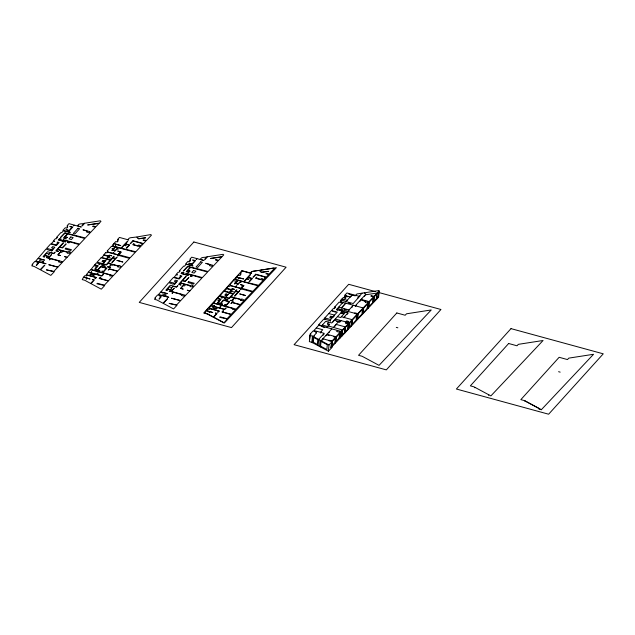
<?xml version="1.0" encoding="UTF-8"?>
<svg xmlns="http://www.w3.org/2000/svg" width="635" height="635" viewBox="0 0 635 635"><rect width="100%" height="100%" fill="white"/><g stroke="black" fill="none" stroke-linecap="round" stroke-linejoin="round"><path stroke-width="0.95" d="M309.745 339.423L310.221 334.097L310.92 334.288L309.904 335.415L309.348 341.63L311.88 342.321L328.422 351.219L331.859 347.575L332.407 341.36L331.827 341.201L331.002 347.71L331.827 341.201M311.88 342.321L312.436 336.106L309.904 335.415M312.69 342.749L313.238 336.534L316.555 332.875L315.825 332.676L317.008 331.375M312.841 342.582L313.341 337.002L314.333 335.907M318.111 345.67L318.667 339.455L324.207 333.335L313.928 330.525L319.048 324.914M320.524 346.972L321.08 340.757L331.819 328.882M324.668 319.722L324.826 317.945L333.589 308.237L334.32 308.435L335.518 307.102L334.788 306.903L334.629 308.681M330.613 317.992L330.772 316.222L332.994 316.825M330.406 321.286L330.565 319.516L337.272 312.102L331.518 310.531M328.422 351.219L328.978 345.003L332.407 341.36M340.566 331.914L331.994 341.011L331.438 347.226L340.011 338.13L340.566 331.914L339.622 331.66L339.169 332.161L336.653 331.478L337.582 330.454M337.241 310.317L337.399 308.546L354.544 313.23M335.431 342.995L335.978 336.78L326.914 334.304M340.638 302.839L340.876 300.172L343.432 297.347L344.956 297.759L345.837 296.783L345.051 296.569L344.892 298.339M339.646 322.048L339.804 320.27L333.343 327.406M348.909 323.056L341.043 331.406L340.487 337.622L348.361 329.271L348.909 323.056L345.329 322.707L346.869 321L348.377 321.413L348.218 323.191M344.694 297.807L344.932 295.148L346.901 292.965L359.212 296.323M341.566 336.09L342.043 330.716M341.852 336.169L342.408 329.954L328.104 325.938M345.678 298.553L345.837 296.783M344.741 333.113L345.289 326.898L336.082 324.382M345.845 323.739L346.004 321.961L335.288 319.04M346.631 323.667L346.869 321M347.591 323.882L348.377 321.413M357.259 314.198L349.385 322.548L348.829 328.763L356.703 320.405L357.259 314.198L354.378 313.412L354.878 312.857L357.775 313.65L368.165 302.609L364.736 301.673L365.665 300.641L365.506 302.419M351.25 325.787L351.726 320.437M351.552 325.874L352.108 319.659L341.36 316.722M357.775 313.65L357.219 319.865L367.609 308.824L368.165 302.609M362.601 314.15L363.149 307.935L340.392 301.72M367.054 308.038L368.086 308.324L368.641 302.109L373.61 296.831L370.8 296.061L371.237 295.577L374.063 296.347L379.119 290.989L378.722 290.878L378.563 297.204L379.119 290.989M373.61 296.831L373.055 303.046L368.086 308.324M374.063 296.347L373.515 302.562L378.563 297.204M376.65 299.228L377.206 293.021L366.339 294.703L364.292 292.83M378.166 297.093L378.77 290.822L378.19 290.671L356.902 293.973L355.656 295.354M353.29 305.237L346.821 312.404M347.718 311.777L348.933 310.428M39.481 260.493L43.347 261.501L42.267 262.699L46.053 263.731L38.687 261.945L37.671 263.073L38.394 263.271L36.274 265.62L37.925 263.422L37.076 263.192L37.917 262.263L34.846 261.422L32.067 264.493L32.766 264.684L31.75 265.811L34.274 266.502L40.18 269.677L44.791 265.128L40.513 269.851L50.824 275.399L54.253 271.756L46.363 269.851L53.84 271.407L57.801 267.208L48.76 264.7L57.968 267.025L62.405 262.311L61.468 262.057L61.016 262.557L58.499 261.874L59.222 261.072L50.586 258.715L49.332 259.858L50.411 258.667L46.395 257.572L48.149 257.778L49.046 256.778L44.585 255.564L43.68 256.556L44.49 257.048L43.093 256.667L47.561 251.714L53.578 253.357L55.158 252.151L53.808 253.651L50.363 252.706L48.339 254.945L49.03 254L46.593 253.333L44.744 255.381L49.474 256.667L51.514 254.595L48.546 257.881L62.889 261.803L67.048 257.389L64.587 256.596L67.135 257.294L70.755 253.452L67.175 253.103L67.842 252.357L62.968 251.023L61.722 252.405L60.515 252.071L58.047 254.81L60.508 255.595L57.841 254.873L61.651 250.666L57.523 249.539L56.436 250.746L58.356 251.5L55.872 250.825L63.159 242.768L63.556 242.872L59.841 246.983L62.246 247.634L66.135 243.872L62.476 247.928L59.674 247.166L57.69 249.357L68.008 252.174L68.715 251.397L70.223 251.809L69.596 252.5L71.231 252.944L79.097 244.594L69.993 241.871L69.056 242.911L67.477 242.475L68.826 242.618L69.596 241.768L64.492 240.371L63.722 241.229L65.508 241.943L58.309 239.974L59.404 238.76L61.293 239.268L59.627 239.046L58.857 239.895L63.333 241.117L64.103 240.268L63.008 239.744L79.613 244.046L84.828 238.514L67.818 233.863L65.151 236.815L67.501 237.458L64.984 236.998L64.087 237.998L66.27 238.816L63.524 238.069L67.421 233.759L65.056 233.108L60.523 237.522L64.786 232.807L85.336 237.966L90.011 233.005L86.582 232.069L87.352 231.211L82.947 229.791L89.924 231.696L89.456 232.219L90.487 232.505L95.456 227.227L92.646 226.457L93.083 225.973L95.909 226.743L99.044 223.417L87.646 224.957L99.298 223.147L100.957 221.385L100.33 220.79L84.066 223.314L84.463 223.504L82.248 225.941L81.859 225.838L83.907 223.568L80.113 223.933L78.74 224.369L77.502 225.75L81.28 227.02L74.493 225.163L73.39 225.838L74.097 225.052L68.977 223.647L67.167 225.647L67.897 225.846L66.897 226.965L67.683 227.179L66.802 228.155L65.278 227.743L62.881 230.386L68.008 231.791L69.017 230.672L65.961 229.608L69.183 230.489L72.041 227.33L69.842 226.505L72.795 227.044L68.405 231.894L70.263 232.402L63.452 230.775L61.674 232.727L60.944 232.529L56.634 237.299L57.364 237.498L56.166 238.831L55.435 238.625L53.356 240.919L54.713 241.292L53.404 241.395L51.34 243.673L55.944 244.935L58.007 242.657L57.142 242.419L57.475 242.046L59.118 242.499L56.388 245.515L50.625 243.943L46.657 248.341L52.014 249.801L53.396 248.277L51.57 247.777L52.618 246.618L54.84 247.221L52.657 249.976L51.689 251.047L51.292 250.944L52.046 250.111L51.006 249.833L50.252 250.658L45.982 249.079L38.108 258.342L44.601 260.12L37.941 258.524L35.774 260.921L42.132 262.66L43.18 261.501M94.972 266.652L96.599 267.097L97.711 265.867L94.528 265.001L91.011 269.478L113.363 275.59L117.443 271.256L109.506 269.089L108.18 270.018L109.284 268.803L117.618 271.074L121.229 267.232L117.65 266.883L118.324 266.144L113.292 264.771L112.847 265.263L111.339 264.851L109.236 267.176C114.149 268.732 103.815 265.93 108.839 267.073L111.387 264.255L108.006 263.327L106.497 264.985L103.314 264.112L102.267 265.271L105.283 266.327L101.703 265.351L102.465 264.509L100.036 263.842L98.917 264.589L99.679 263.747L96.456 262.866L94.694 264.819L98.274 265.795L95.226 269.161L97.655 269.827L100.703 266.454L106.91 268.153L103.703 271.709L101.862 271.201L103.473 271.415L106.355 268.232L100.933 266.748L98.044 269.938L99.878 270.661L94.663 269.24L96.52 267.192M102.886 263.7L106.863 259.302M110.601 258.104L108.466 257.524M95.964 277.59L94.925 278.749L96.528 277.519L86.249 274.709L88.416 272.312L94.805 274.058L93.774 275.193L89.884 274.209L93.853 275.288L94.932 274.09L101.933 276.003L103.378 274.399L101.703 275.717L96.774 274.368L98.163 272.836L96.385 274.256L90.853 272.748L91.599 271.716L90.702 272.709L88.201 272.026L90.813 269.7L110.371 275.042L109.649 275.844L112.887 276.098L108.466 280.781L99.766 278.4L100.83 277.225L100.401 277.106L99.171 278.471L108.307 280.964L104.315 285.194L97.322 283.289L96.885 283.774L104.727 285.544L101.298 289.187L90.988 283.639L94.337 279.932L92.615 279.463L93.782 280.011L90.662 283.464L84.757 280.281L82.225 279.59L83.518 277.209L87.058 278.178L86.225 279.098L87.225 278.217L90.027 278.987L83.677 277.027L84.987 275.574L86.566 276.003L87.281 275.217L96.417 277.638M162.274 293.981L166.108 295.029L165.029 296.227L168.807 297.259L161.449 295.481L160.433 296.601L161.155 296.799L159.028 299.148L160.687 296.95L159.837 296.72L160.671 295.791L157.599 294.95L154.829 298.021L155.527 298.212L154.511 299.339L157.035 300.03L162.941 303.205L167.553 298.656L163.274 303.379L173.585 308.927L177.014 305.284L169.124 303.379L176.601 304.935L180.562 300.736L171.521 298.228L180.729 300.553L185.166 295.839L184.229 295.585L183.777 296.085L181.261 295.402L181.983 294.6L173.347 292.243L172.093 293.386L173.172 292.195L169.156 291.1L170.91 291.306L171.807 290.306L167.338 289.092L166.441 290.084L167.251 290.576L165.846 290.195L170.323 285.242L176.339 286.885L177.919 285.679L176.57 287.179L173.125 286.234L171.101 288.473L171.791 287.528L169.355 286.869L167.505 288.909L172.236 290.195L174.276 288.123L171.307 291.409L185.65 295.331L193.516 286.98L189.936 286.631L190.603 285.885L185.73 284.551L184.483 285.933L183.277 285.599L180.8 288.338L183.261 289.131L180.602 288.401L184.404 284.194L180.284 283.067L179.197 284.274L181.118 285.028L178.633 284.353L185.92 276.296L186.317 276.4L182.602 280.511L184.999 281.17L188.897 277.4L185.23 281.456L182.435 280.694L180.451 282.885L190.77 285.702L191.476 284.924L192.984 285.337L192.357 286.028L193.993 286.472L201.859 278.122L192.754 275.407L191.818 276.439L190.238 276.003L191.587 276.146L192.357 275.296L187.254 273.899L186.484 274.757L188.27 275.471L181.07 273.502L182.166 272.288L184.055 272.804L182.388 272.574L181.618 273.423L186.095 274.645L186.865 273.796L185.769 273.272L202.374 277.574L207.589 272.042L190.579 267.391L187.912 270.343L190.095 271.169L187.746 270.526L186.841 271.526L189.024 272.344L186.285 271.597L190.182 267.287L187.817 266.637L183.285 271.05L187.547 266.335L208.097 271.494L212.773 266.533L209.336 265.597L210.114 264.739L205.708 263.319L212.685 265.224L212.209 265.748L213.249 266.033L218.218 260.755L215.408 259.985L215.844 259.501L218.67 260.271L221.805 256.945L210.399 258.485L222.059 256.675L223.718 254.913L223.091 254.317L206.827 256.842L207.224 257.032L205.01 259.469L204.621 259.366L206.669 257.096L202.875 257.461L201.501 257.897L200.255 259.278L204.041 260.548L197.247 258.691L196.151 259.366L196.858 258.58L191.738 257.175L189.928 259.175L190.659 259.374L189.651 260.493L190.444 260.707L189.563 261.683L188.039 261.271L185.642 263.914L190.77 265.319L191.778 264.2L188.722 263.136L191.945 264.017L194.802 260.858L192.595 260.033L195.556 260.572L191.167 265.422L193.024 265.93L186.206 264.303L184.436 266.255L183.706 266.057L179.395 270.827L180.126 271.026L178.927 272.359L178.197 272.161L176.117 274.455L177.467 274.82L176.165 274.923L174.101 277.201L178.705 278.463L180.769 276.185L179.903 275.947L180.237 275.574L181.872 276.027L179.141 279.043L173.387 277.471L169.41 281.869L174.776 283.329L176.157 281.805L174.323 281.305L175.379 280.146L177.602 280.749L175.419 283.504L174.45 284.575L174.053 284.472L174.808 283.639L173.76 283.361L173.014 284.186L168.743 282.607L160.869 291.87L167.362 293.648L160.703 292.052L158.536 294.449L164.894 296.188L165.941 295.029M217.734 300.18L219.361 300.625L220.472 299.395L217.289 298.529L213.773 303.006L236.125 309.118L240.205 304.784L232.267 302.617L230.942 303.546L232.037 302.331L240.371 304.602L243.991 300.76L240.411 300.411L241.078 299.672L236.053 298.299L235.609 298.791L234.101 298.379L231.997 300.704C236.911 302.26 226.568 299.458 231.6 300.601L234.148 297.783L230.759 296.855L229.259 298.513L226.068 297.64L225.028 298.799L228.044 299.855L224.465 298.879L225.227 298.037L222.798 297.37L221.678 298.117L222.44 297.275L219.218 296.394L217.456 298.347L221.028 299.323L217.98 302.689L220.416 303.355L223.464 299.982L229.672 301.681L226.465 305.237L224.623 304.729L226.235 304.943L229.116 301.76L223.687 300.276L220.805 303.466L222.639 304.189L217.424 302.768L219.273 300.72M225.647 297.228L229.624 292.83M233.362 291.632L231.227 291.052M218.726 311.118L217.686 312.277L219.289 311.047L209.01 308.237L211.177 305.84L217.567 307.586M310.221 334.097L312.999 331.026L316.46 331.978M334.788 306.903L339.106 302.133L339.836 302.331L341.606 300.379M345.051 296.569L346.059 295.45L344.932 295.148M342.94 302.411L336.463 309.578L348.051 312.745L343.845 317.397M330.772 316.222L329.724 317.381L331.946 317.992M336.844 309.682L337.78 308.65M345.996 301.577L352.425 294.473M350.528 296.926L351.552 295.791M328.684 322.128L327.374 323.572L329.668 324.199L326.7 327.485M333.129 317.143L334.423 315.706M320.421 332.303L322.755 329.724L316.262 327.946M320.413 332.986L321.437 331.859M341.717 311.015L342.654 309.975M342.376 311.19L331.732 322.961L325.723 321.318L321.445 326.049L341.043 331.406M332.938 321.953L333.875 320.921M341.162 313.182L342.313 311.896M322.937 335.367L324.009 334.185M362.061 293.172L357.346 298.394L357.735 298.498M358.243 297.871L353.179 303.538L340.876 300.172M359.156 296.982L359.95 296.101M321.993 340.32L323.794 338.28M325.985 335.851L326.866 334.883L329.105 335.494M328.66 332.859L329.597 331.827M351.568 307.673L352.425 306.729M334.899 326.231L336.034 324.977M341.122 320.627L339.876 322.008L338.558 321.643M343.916 317.802L344.948 316.667M346.932 314.468L347.964 313.325M355.314 305.792L365.641 294.378M361.132 299.887L361.958 298.974M364.403 296.267L365.228 295.354M355.251 306.499L356.362 305.268M359.616 301.673L360.728 300.442M331.994 341.011L329.311 340.273L328.866 340.765L331.557 341.495M351.671 320.738L349.925 322.588L349.504 327.303L351.25 325.453M541.353 409.702L593.558 354.282L568.793 358.124L567.484 359.577L559.133 357.291L520.843 399.637L524.486 400.629L541.353 409.702L538.694 408.853L539.29 408.591L525.724 401.296L525.153 401.55L525.415 401.13L524.486 400.629M377.634 296.886L378.214 297.037M375.325 291.568L348.694 284.297L294.084 344.686L386.334 369.88L440.944 309.491L379.127 292.608M348.821 294.124L352.369 295.092M352.766 295.204L355.203 295.87M361.101 299.395L368.086 301.3L367.609 301.823L368.641 302.109M345.805 295.735L350.195 296.934M361.791 300.299L364.45 301.022M346.035 296.283L347.924 296.807M342.051 298.879L347.17 300.276M342.281 299.434L344.17 299.95M348.631 303.03L350.488 303.538M340.336 302.363L342.884 303.062M124.095 245.213L126.159 245.769L124.016 245.293M246.856 278.741L248.912 279.297L246.777 278.821M338.685 307.126L349.036 309.951M344.162 309.205L346.48 309.84M339.161 309.515L340.955 309.999M113.363 248.69L112.03 248.412L113.308 248.761M236.125 282.218L234.791 281.94L236.061 282.289M343.63 312.134L345.781 312.722M396.288 327.374L397.859 327.803M558.594 371.705L560.165 372.134M341.225 312.468L344.416 313.341L340.63 317.532L337.431 316.659M341.408 313.245L343.916 313.928M332.661 311.301L335.597 312.11M328.803 313.555L334.542 315.119M347.75 322.104L349.385 322.548M334.193 320.246L338.709 321.477M324.826 317.945L330.811 319.58L329.843 320.651L323.834 319.016L318.611 324.795L321.794 325.66M336.621 321.302L338.677 321.858M105.315 261.009L103.092 260.398L102.044 261.564L104.267 262.168M228.076 294.537L225.854 293.926L224.806 295.092L227.028 295.696M347.353 328.993L348.361 329.271M327.628 324.461L329.335 324.93M322.342 325.056L327.596 326.493M319.008 325.358L321.755 326.112M322.81 327.041L324.747 327.573M189.897 290.822L187.261 290.219L189.809 290.917M339.066 337.876L340.011 338.13M333.589 336.717L335.931 337.36M216.535 308.721L212.638 307.737L216.614 308.824L217.694 307.618L224.695 309.531L226.139 307.927L224.465 309.245L219.535 307.896L220.916 306.364L219.138 307.792L213.614 306.276L214.511 305.284L213.455 306.237L210.963 305.554L213.574 303.228L233.132 308.57L232.41 309.372L235.641 309.626L231.227 314.309L222.528 311.928L223.591 310.753L223.163 310.634L221.933 311.999L231.061 314.492L227.076 318.722L220.083 316.817L219.647 317.302L227.489 319.072L224.06 322.715L213.749 317.167L217.099 313.46L215.376 312.991L216.543 313.539L213.423 316.992L207.518 313.817L204.986 313.126L206.272 310.737L209.82 311.706L209.145 312.674L209.979 311.745L212.788 312.515L206.438 310.555L207.748 309.102L209.328 309.531L210.042 308.745L219.178 311.166M322.866 338.78L329.113 340.487M331.272 347.416L331.859 347.575M312.436 336.106L328.978 345.003M273.566 268.105L274.193 268.7L269.145 274.058L266.319 273.288L265.882 273.772L268.692 274.542L263.723 279.821L262.692 279.535L263.16 279.011L261.366 278.519L260.596 279.368L256.111 278.146L256.881 277.297L256.492 277.185L255.556 278.217L263.247 280.321L258.572 285.282L244.102 281.781L247.96 277.511L251.825 278.567L249.047 281.63L249.444 281.742L252.381 278.487L248.126 277.328L250.563 274.637L250.166 274.534L243.705 281.678L235.474 279.432L236.125 278.709L235.394 278.511L236.545 277.233L238.919 277.884L238.204 278.86L239.054 277.916L243.705 278.963L236.712 277.05L238.514 275.05L240.038 275.471L240.919 274.495L240.133 274.28L241.141 273.161L240.403 272.963L242.213 270.962L251.452 273.494L250.738 273.066L251.976 271.685L253.349 271.24M273.09 268.176L269.518 268.732M269.153 268.788L265.565 269.343M265.208 269.399L261.612 269.962M261.255 270.018L259.763 270.478L261.271 272.209L268.446 271.328L261.414 272.415L259.374 270.542L257.659 270.573M257.302 270.629L253.714 271.185M313.738 337.463L313.309 342.241L317.357 344.416L317.786 339.638L313.738 337.463M320.064 340.86L319.635 345.638L326.874 349.528L327.295 344.749L320.064 340.86M332.184 341.424L331.787 345.916L334.875 342.63L335.28 338.137L332.184 341.424M336.352 337.002L335.955 341.495L339.161 338.09L339.558 333.597L336.352 337.002M341.193 331.867L340.773 336.574L341.543 335.756L341.963 331.041L341.193 331.867M342.59 330.383L342.17 335.097L344.424 332.692L344.845 327.977L342.59 330.383M345.392 327.406L344.972 332.121L347.448 329.486L347.869 324.771L345.392 327.406M352.441 319.921L352.02 324.636L356.124 320.27L356.545 315.563L352.441 319.921M358.219 313.785L357.799 318.492L361.966 314.071L362.387 309.364L358.219 313.785M363.696 307.975L363.276 312.682L367.205 308.515L367.625 303.8L363.696 307.975M369.554 301.752L369.133 306.467L372.689 302.697L373.11 297.982L369.554 301.752M374.277 296.735L373.864 301.442L376.301 298.855L376.722 294.14L374.277 296.735M345.742 303.181L341.487 307.888L345.742 303.181M78.018 228.267L73.311 233.466L74.93 233.91L79.629 228.711L78.018 228.267M70.81 236.974L69.048 238.919L71.39 239.562L73.152 237.609L70.81 236.974M65.881 248.174L65.143 248.983L70.739 250.507L71.469 249.698L65.881 248.174M101.108 257.731L97.131 262.128L106.323 264.636L110.299 260.239L101.108 257.731M105.743 252.595L103.838 254.706L108.545 255.992L109.315 255.143L111.681 255.794L109.545 255.437L108.942 256.103L109.593 256.278L107.029 259.12L110.633 260.104L113.578 256.302L114.197 256.476L113.054 257.739L115.459 258.397L117.094 257.127L112.133 262.612L111.744 262.509L115.292 258.58L112.887 257.921L108.164 263.144L118.483 265.962L119.047 265.343L121.706 266.732L129.58 258.374L118.666 255.397L117.745 255.976L118.515 255.127L107.561 252.135L106.87 252.905L105.743 252.595M111.427 246.316L107.109 251.087L107.839 251.285L107.331 251.849L112.506 253.262L113.879 252.278L112.895 253.365L117.848 254.722L120.309 252L117.673 251.047L120.793 251.904L118.681 254.23L121.174 252.008L118.713 254.722L130.096 257.826L135.303 252.293L115.53 246.896L112.966 249.738L115.411 250.404L116.991 248.658L118.269 249.007L117.062 248.753L114.808 251.254L114.419 251.142L114.983 250.515L112.8 249.92L111.8 250.428L115.094 246.777L111.427 246.316M113.784 243.705L112.633 244.983L113.363 245.181L112.712 245.896L120.944 248.15L127.802 241.109L125.365 243.8L129.619 244.959L126.682 248.214L126.286 248.102L129.064 245.039L125.206 243.983L121.341 248.253L135.811 251.754L140.486 246.793L132.794 244.689L133.731 243.657L134.128 243.769L133.358 244.618L137.835 245.84L138.605 244.991L140.406 245.483L139.93 246.007L140.962 246.293L145.931 241.014L143.121 240.244L143.558 239.76L146.391 240.53L151.44 235.172L150.805 234.577L137.001 236.95L138.509 238.681L145.685 237.8L138.66 238.887L136.612 237.014L130.588 237.712L129.222 238.157L127.976 239.538L128.691 239.966L119.451 237.434L117.65 239.435L118.38 239.633L117.372 240.744L118.158 240.967L117.277 241.943L115.753 241.522L113.951 243.523L120.785 245.618L116.292 244.388L115.443 245.332L116.157 244.356L113.784 243.705M103.878 255.183L101.814 257.461L106.426 258.723L108.49 256.437L103.878 255.183M103.322 260.691L102.6 261.485L104.037 261.882L104.759 261.08L103.322 260.691M132.977 240.705L130.215 243.761L133.167 241.046L142.311 243.538L141.653 244.269L142.042 244.38L142.907 243.419L132.977 240.705M117.046 260.421L122.753 261.985L117.046 260.421M193.858 242.006L139.248 302.395L231.489 327.596L286.099 267.2L193.858 242.006M200.771 261.795L196.072 266.994L197.691 267.438L202.39 262.239L200.771 261.795M193.572 270.502L191.81 272.447L194.151 273.09L195.913 271.137L193.572 270.502M188.635 281.702L187.904 282.512L193.5 284.035L194.231 283.226L188.635 281.702M241.983 270.677L203.7 313.015L207.335 314.007L224.211 323.08L276.416 267.66L251.65 271.51L250.341 272.955L241.983 270.677M223.861 291.259L219.893 295.656L229.084 298.164L233.061 293.767L223.861 291.259M228.505 286.123L226.592 288.234L231.307 289.52L232.077 288.671L234.442 289.322L232.307 288.965L231.696 289.631L232.354 289.806L229.783 292.648L233.394 293.632L236.339 289.83L236.958 290.005L235.815 291.267L238.212 291.925L239.855 290.655L234.894 296.14L234.498 296.037L238.054 292.108L235.648 291.449L230.926 296.672L241.244 299.49L241.808 298.871L244.467 300.26L252.333 291.902L241.419 288.925L240.498 289.504L241.268 288.655L230.322 285.663L229.632 286.433L228.505 286.123M234.18 279.844L229.87 284.615L230.6 284.813L230.092 285.377L235.26 286.79L236.641 285.806L235.656 286.893L240.609 288.25L243.07 285.528L240.427 284.575L243.554 285.433L241.681 287.822L243.927 285.536L241.475 288.25L252.849 291.354L258.064 285.829L238.292 280.424L235.728 283.266L238.173 283.932L239.752 282.186L241.03 282.535L239.824 282.281L237.569 284.782L237.172 284.67L237.744 284.043L235.561 283.448L234.561 283.956L237.855 280.305L234.18 279.844M226.639 288.711L224.576 290.989L229.187 292.251L231.243 289.965L226.639 288.711M226.084 294.219L225.362 295.021L226.798 295.41L227.52 294.608L226.084 294.219M255.738 274.233L252.976 277.289L255.929 274.574L265.073 277.066L264.414 277.797L264.803 277.908L265.668 276.947L255.738 274.233M239.8 293.949L245.515 295.513L239.8 293.949M396.827 312.968L358.537 355.306L362.18 356.298L379.047 365.371L431.252 309.951L406.487 313.801L405.178 315.246L396.827 312.968M511 328.628L456.39 389.017L548.64 414.211L603.25 353.822L511 328.628M508.659 343.503L470.368 385.85L474.012 386.842L474.94 387.342L474.678 387.763L475.25 387.509L488.807 394.803L488.49 395.208L489.077 394.946L490.879 395.915L543.084 340.495L518.319 344.345L517.009 345.789L508.659 343.503"/></g></svg>
